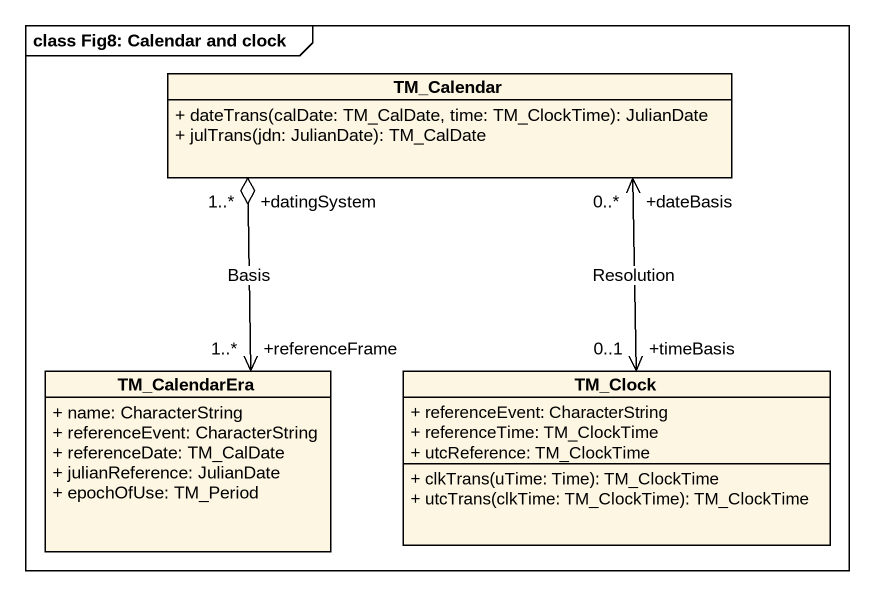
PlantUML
@startuml
mainframe class Fig8: Calendar and clock
hide circle
hide empty members
skinparam classAttributeIconSize 0
class TM_Calendar {
  + dateTrans(calDate: TM_CalDate, time: TM_ClockTime): JulianDate
  + julTrans(jdn: JulianDate): TM_CalDate
}
class TM_CalendarEra {
  + name: CharacterString
  + referenceEvent: CharacterString
  + referenceDate: TM_CalDate
  + julianReference: JulianDate
  + epochOfUse: TM_Period
}
class TM_Clock {
  + referenceEvent: CharacterString
  + referenceTime: TM_ClockTime
  + utcReference: TM_ClockTime
  + clkTrans(uTime: Time): TM_ClockTime
  + utcTrans(clkTime: TM_ClockTime): TM_ClockTime
}
TM_CalendarEra "+referenceFrame\n1..*" <-up-o "+datingSystem\n1..*" TM_Calendar : Basis
TM_Clock "+timeBasis\n0..1" <-up-> "+dateBasis\n0..*" TM_Calendar : Resolution
@enduml
